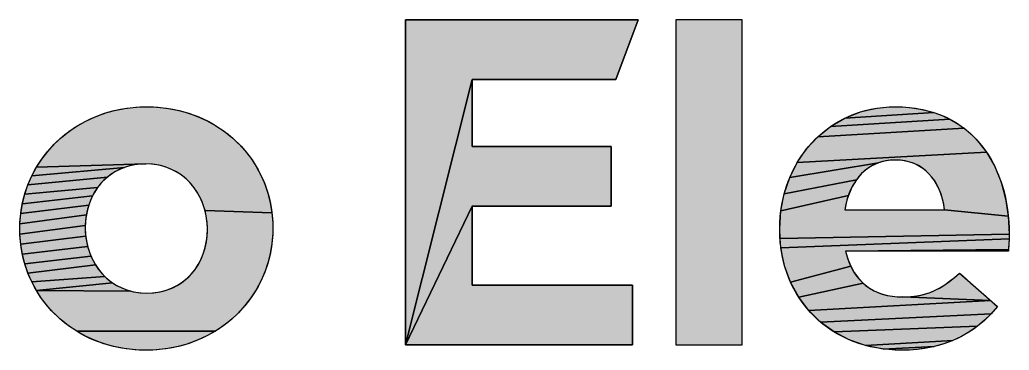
# Model space of a CAD drawing. Extents: x 0 to 420, y 0 to 297.
# Drawn here: x 292.46 to 301.44, y 33.35 to 36.35 of the extents above; entities that cross this region are included whole.
import ezdxf

# ---------------------------------------------------------------- set-up
doc = ezdxf.new("R2010")
doc.units = 0
doc.header["$LTSCALE"] = 23.1
doc.layers.get('0').update_dxf_attribs({"linetype": 'CONTINUOUS'})

# ---------------------------------------------------------------- blocks, each defined once
blk = doc.blocks.new('15988_TYCO_ELEC_HORIZ_BL0', base_point=(298.5958, 35.9609))
at = {"linetype": 'CONTINUOUS'}
for points in [[(298.0714, 36.3492), (297.8691, 35.8066), (296.5651, 35.8066), (295.9588, 33.3979), (295.9588, 36.3492)], [(297.826, 35.1995), (297.826, 34.6567), (296.5651, 34.6567), (295.9588, 33.3979), (296.5651, 35.8066), (296.5651, 35.1995)], [(293.5106, 35.5551), (293.611, 35.559), (293.7108, 35.5552), (293.8076, 35.544), (293.9013, 35.5257), (293.9915, 35.5006), (294.078, 35.469), (294.1605, 35.4311), (294.2387, 35.3873), (294.3125, 35.3378), (294.3816, 35.283), (294.4456, 35.2232), (294.5045, 35.1585), (294.5577, 35.0894), (294.6053, 35.0161), (294.6468, 34.9389), (294.682, 34.8581), (294.7107, 34.774), (294.7326, 34.6868), (294.7475, 34.597), (294.1406, 34.6163), (294.1271, 34.661), (294.1105, 34.7041), (294.0908, 34.7454), (294.0683, 34.7847), (294.0428, 34.8219), (294.0147, 34.8568), (293.9838, 34.8893), (293.9505, 34.919), (293.9146, 34.9459), (293.8765, 34.9698), (293.836, 34.9905), (293.7934, 35.0078), (293.7487, 35.0216), (293.702, 35.0317), (293.6534, 35.0379), (293.6031, 35.04), (292.6101, 35.0102), (292.6579, 35.084), (292.7116, 35.1537), (292.7708, 35.219), (292.8354, 35.2795), (292.9049, 35.3349), (292.9792, 35.3849), (293.058, 35.4293), (293.1411, 35.4676), (293.2281, 35.4997), (293.3189, 35.5252), (293.4131, 35.5438)], [(300.8315, 35.4794), (300.9025, 35.4461), (299.8184, 35.3796), (299.9478, 35.4554), (300.756, 35.5073)], [(300.407, 35.5589), (300.5013, 35.5555), (300.5909, 35.5456), (300.6757, 35.5294), (300.756, 35.5073), (299.9478, 35.4554), (300.0898, 35.5117), (300.1651, 35.532), (300.2432, 35.5468), (300.3239, 35.5558)], [(300.969, 35.4076), (301.0309, 35.3643), (299.7027, 35.286), (299.8184, 35.3796), (300.9025, 35.4461)], [(301.0883, 35.3163), (301.1412, 35.2641), (301.2339, 35.1478), (299.5166, 35.0526), (299.6017, 35.1764), (299.7027, 35.286), (301.0309, 35.3643)], [(300.2895, 35.0609), (300.2538, 35.0498), (299.4485, 34.9162), (299.5166, 35.0526), (301.2339, 35.1478), (301.3091, 35.0176), (301.3671, 34.8757), (301.4083, 34.7243), (301.4327, 34.5657), (300.8546, 34.6239), (300.8475, 34.6679), (300.8382, 34.7103), (300.8267, 34.7509), (300.8129, 34.7895), (300.797, 34.8261), (300.779, 34.8607), (300.7589, 34.893), (300.7367, 34.923), (300.7124, 34.9506), (300.6862, 34.9758), (300.6579, 34.9983), (300.6277, 35.0182), (300.5956, 35.0352), (300.5615, 35.0494), (300.5256, 35.0606), (300.4879, 35.0687), (300.4483, 35.0737), (300.407, 35.0753), (300.3662, 35.0737), (300.327, 35.0688)], [(293.4541, 35.0219), (293.409, 35.0083), (292.5682, 34.9325), (292.6101, 35.0102), (293.6031, 35.04), (293.5512, 35.0379), (293.5015, 35.0318)], [(300.0763, 34.9246), (300.0532, 34.8947), (299.3985, 34.7691), (299.4485, 34.9162), (300.2538, 35.0498), (300.2197, 35.0359), (300.1874, 35.019), (300.1569, 34.9994), (300.1281, 34.977), (300.1013, 34.9521)], [(293.2886, 34.9473), (293.2535, 34.9207), (292.5327, 34.8512), (292.5682, 34.9325), (293.409, 35.0083), (293.3664, 34.9912), (293.3262, 34.9708)], [(293.1913, 34.8594), (293.1642, 34.825), (292.5038, 34.7667), (292.5327, 34.8512), (293.2535, 34.9207), (293.221, 34.8914)], [(299.9956, 34.7911), (299.9804, 34.7522), (299.3677, 34.613), (299.3985, 34.7691), (300.0532, 34.8947), (300.032, 34.8624), (300.0128, 34.8278)], [(293.14, 34.7883), (293.1185, 34.7495), (292.4818, 34.6792), (292.5038, 34.7667), (293.1642, 34.825)], [(293.1, 34.7087), (293.0845, 34.6662), (292.4668, 34.5892), (292.4818, 34.6792), (293.1185, 34.7495)], [(300.8546, 34.6239), (301.4327, 34.5657), (301.4408, 34.4022), (299.36, 34.3618), (299.3571, 34.4496), (299.3677, 34.613), (299.9804, 34.7522), (299.9673, 34.7113), (299.9562, 34.6685), (299.9473, 34.6239), (299.9493, 34.6239), (299.9554, 34.6239), (299.9651, 34.6239), (299.9784, 34.6239), (299.9949, 34.6239), (300.0145, 34.6239), (300.0368, 34.6239), (300.0618, 34.6239), (300.089, 34.6239), (300.1184, 34.6239), (300.1825, 34.6239), (300.2522, 34.6239), (300.3256, 34.6239), (300.4762, 34.6239), (300.5497, 34.6239), (300.6194, 34.6239), (300.6835, 34.6239), (300.7128, 34.6239), (300.7401, 34.6239), (300.765, 34.6239), (300.7874, 34.6239), (300.8069, 34.6239), (300.8235, 34.6239), (300.8367, 34.6239), (300.8465, 34.6239), (300.8525, 34.6239)], [(293.0719, 34.6221), (293.0624, 34.5766), (292.4592, 34.4968), (292.4668, 34.5892), (293.0845, 34.6662)], [(294.1508, 34.5702), (294.1406, 34.6163), (294.7475, 34.597), (294.755, 34.5047), (294.755, 34.4107), (294.7474, 34.3182), (294.7324, 34.2281), (294.7104, 34.1407), (294.6814, 34.0561), (294.6459, 33.9749), (294.6041, 33.8971), (294.5562, 33.8233), (294.5025, 33.7536), (294.4433, 33.6883), (294.3788, 33.6278), (294.3092, 33.5724), (294.2349, 33.5224), (292.9753, 33.5201), (292.9015, 33.5696), (292.8325, 33.6244), (292.7685, 33.6843), (292.7097, 33.7489), (292.6564, 33.818), (292.6089, 33.8913), (293.4654, 33.8856), (293.5121, 33.8756), (293.5606, 33.8694), (293.611, 33.8673), (293.6629, 33.8694), (293.7126, 33.8754), (293.76, 33.8854), (293.805, 33.8989), (293.8476, 33.916), (293.8878, 33.9364), (293.9254, 33.96), (293.9605, 33.9865), (293.993, 34.0159), (294.0228, 34.0479), (294.0498, 34.0823), (294.0741, 34.119), (294.0955, 34.1578), (294.114, 34.1986), (294.1296, 34.2411), (294.1422, 34.2853), (294.1517, 34.3308), (294.1581, 34.3776), (294.1613, 34.4255), (294.1613, 34.4744), (294.1577, 34.5228)], [(298.02, 33.9405), (298.02, 33.3979), (295.9588, 33.3979), (296.5651, 34.6567), (296.5651, 33.9405)], [(293.056, 34.5298), (293.0528, 34.4819), (292.4592, 34.4028), (292.4592, 34.4968), (293.0624, 34.5766)], [(293.0528, 34.4331), (293.0563, 34.3846), (292.4667, 34.3105), (292.4592, 34.4028), (293.0528, 34.4819)], [(293.0633, 34.3373), (293.0735, 34.2911), (292.4816, 34.2206), (292.4667, 34.3105), (293.0563, 34.3846)], [(301.4405, 34.3729), (301.44, 34.3589), (299.3686, 34.2766), (299.36, 34.3618), (301.4408, 34.4022), (301.4407, 34.3873)], [(301.4351, 34.2768), (301.4341, 34.2624), (299.9554, 34.2475), (299.9756, 34.1762), (300.0018, 34.1114), (299.4561, 33.9656), (299.402, 34.1149), (299.3827, 34.1943), (299.3686, 34.2766), (301.44, 34.3589), (301.4394, 34.3452), (301.4387, 34.3316), (301.4379, 34.3181), (301.4371, 34.3045), (301.4361, 34.2908)], [(293.087, 34.2464), (293.1036, 34.2033), (292.5035, 34.1335), (292.4816, 34.2206), (293.0735, 34.2911)], [(299.9554, 34.2475), (301.4341, 34.2624), (301.4331, 34.2475), (301.4242, 34.2475), (301.3986, 34.2475), (301.3581, 34.2475), (301.3043, 34.2475), (301.2388, 34.2475), (301.1633, 34.2475), (301.0795, 34.2475), (300.989, 34.2475), (300.7947, 34.2475), (300.5937, 34.2475), (300.3994, 34.2475), (300.309, 34.2475), (300.2251, 34.2475), (300.1496, 34.2475), (300.0841, 34.2475), (300.0303, 34.2475), (299.9898, 34.2475), (299.9642, 34.2475)], [(293.1232, 34.162), (293.1458, 34.1226), (292.5321, 34.0493), (292.5035, 34.1335), (293.1036, 34.2033)], [(293.1994, 34.0505), (293.2302, 34.0181), (292.5674, 33.9685), (292.5321, 34.0493), (293.1458, 34.1226), (293.1712, 34.0854)], [(300.0712, 34.0017), (300.1141, 33.9569), (299.5294, 33.8298), (299.4561, 33.9656), (300.0018, 34.1114), (300.0337, 34.0533)], [(301.0193, 34.0229), (301.0522, 33.9937), (301.0929, 33.9577), (301.1382, 33.9176), (301.185, 33.8761), (301.2304, 33.836), (301.271, 33.7999), (300.4743, 33.8316), (300.528, 33.8331), (300.5794, 33.838), (300.6287, 33.8462), (300.6763, 33.858), (300.7224, 33.8734), (300.7676, 33.8926), (300.812, 33.9157), (300.856, 33.9428), (300.9, 33.974), (300.9443, 34.0095), (300.9893, 34.0495), (300.9973, 34.0423)], [(293.2636, 33.9883), (293.2994, 33.9614), (292.6089, 33.8913), (292.5674, 33.9685), (293.2302, 34.0181)], [(293.4207, 33.8994), (293.4654, 33.8856), (292.6089, 33.8913), (293.2994, 33.9614), (293.3376, 33.9375), (293.3781, 33.9168)], [(300.4743, 33.8316), (301.271, 33.7999), (299.6206, 33.7086), (299.5294, 33.8298), (300.1141, 33.9569), (300.1622, 33.9188), (300.2153, 33.8876), (300.2732, 33.8631), (300.3358, 33.8456), (300.4029, 33.8351)], [(301.334, 33.7442), (301.2778, 33.6797), (299.7283, 33.603), (299.6206, 33.7086), (301.271, 33.7999), (301.3039, 33.7708), (301.3259, 33.7513)], [(301.2172, 33.6201), (301.1522, 33.5657), (299.8511, 33.5142), (299.7283, 33.603), (301.2778, 33.6797)], [(294.2349, 33.5224), (294.1561, 33.4781), (294.073, 33.4397), (293.986, 33.4077), (293.8952, 33.3822), (293.801, 33.3636), (293.7035, 33.3523), (293.6031, 33.3484), (293.5033, 33.3522), (293.4064, 33.3634), (293.3128, 33.3817), (293.2226, 33.4068), (293.1361, 33.4385), (293.0536, 33.4763), (292.9753, 33.5201)], [(301.0827, 33.5168), (301.0086, 33.4736), (300.93, 33.4363), (300.1367, 33.3912), (299.9877, 33.4432), (299.8511, 33.5142), (301.1522, 33.5657)], [(300.8467, 33.4053), (300.7588, 33.3807), (300.2966, 33.3592), (300.1367, 33.3912), (300.93, 33.4363)], [(300.6661, 33.3628), (300.5686, 33.3519), (300.4662, 33.3483), (300.2966, 33.3592), (300.7588, 33.3807)]]:
    blk.add_hatch(color=2, dxfattribs=at).paths.add_polyline_path(points)
at = {"color": 2, "linetype": 'CONTINUOUS'}
for p, q in [((295.9588, 36.3492), (295.9588, 33.3979)), ((298.0714, 36.3492), (295.9588, 36.3492)), ((297.8691, 35.8066), (298.0714, 36.3492)), ((299.0171, 36.3473), (298.415, 36.3473)), ((298.415, 36.3473), (298.415, 33.3959)), ((299.0171, 33.3959), (299.0171, 36.3473)), ((296.5651, 35.1995), (296.5651, 35.8066)), ((296.5651, 35.8066), (297.8691, 35.8066)), ((297.826, 35.1995), (296.5651, 35.1995)), ((297.826, 34.6567), (297.826, 35.1995)), ((296.5651, 33.9405), (296.5651, 34.6567)), ((296.5651, 34.6567), (297.826, 34.6567)), ((298.02, 33.9405), (296.5651, 33.9405)), ((298.02, 33.3979), (298.02, 33.9405)), ((295.9588, 33.3979), (298.02, 33.3979)), ((298.415, 33.3959), (299.0171, 33.3959))]:
    blk.add_line(p, q, dxfattribs=at)
for points in [[(298.0714, 36.3492), (297.8691, 35.8066), (296.5651, 35.8066), (295.9588, 33.3979), (295.9588, 36.3492), (298.0714, 36.3492)], [(297.826, 35.1995), (297.826, 34.6567), (296.5651, 34.6567), (295.9588, 33.3979), (296.5651, 35.8066), (296.5651, 35.1995), (297.826, 35.1995)], [(293.5106, 35.5551), (293.611, 35.559), (293.7108, 35.5552), (293.8076, 35.544), (293.9013, 35.5257), (293.9915, 35.5006), (294.078, 35.469), (294.1605, 35.4311), (294.2387, 35.3873), (294.3125, 35.3378), (294.3816, 35.283), (294.4456, 35.2232), (294.5045, 35.1585), (294.5577, 35.0894), (294.6053, 35.0161), (294.6468, 34.9389), (294.682, 34.8581), (294.7107, 34.774), (294.7326, 34.6868), (294.7475, 34.597), (294.1406, 34.6163), (294.1271, 34.661), (294.1105, 34.7041), (294.0908, 34.7454), (294.0683, 34.7847), (294.0428, 34.8219), (294.0147, 34.8568), (293.9838, 34.8893), (293.9505, 34.919), (293.9146, 34.9459), (293.8765, 34.9698), (293.836, 34.9905), (293.7934, 35.0078), (293.7487, 35.0216), (293.702, 35.0317), (293.6534, 35.0379), (293.6031, 35.04), (292.6101, 35.0102), (292.6579, 35.084), (292.7116, 35.1537), (292.7708, 35.219), (292.8354, 35.2795), (292.9049, 35.3349), (292.9792, 35.3849), (293.058, 35.4293), (293.1411, 35.4676), (293.2281, 35.4997), (293.3189, 35.5252), (293.4131, 35.5438), (293.5106, 35.5551)], [(300.8315, 35.4794), (300.9025, 35.4461), (299.8184, 35.3796), (299.9478, 35.4554), (300.756, 35.5073), (300.8315, 35.4794)], [(300.407, 35.5589), (300.5013, 35.5555), (300.5909, 35.5456), (300.6757, 35.5294), (300.756, 35.5073), (299.9478, 35.4554), (300.0898, 35.5117), (300.1651, 35.532), (300.2432, 35.5468), (300.3239, 35.5558), (300.407, 35.5589)], [(300.969, 35.4076), (301.0309, 35.3643), (299.7027, 35.286), (299.8184, 35.3796), (300.9025, 35.4461), (300.969, 35.4076)], [(301.0883, 35.3163), (301.1412, 35.2641), (301.2339, 35.1478), (299.5166, 35.0526), (299.6017, 35.1764), (299.7027, 35.286), (301.0309, 35.3643), (301.0883, 35.3163)], [(300.2895, 35.0609), (300.2538, 35.0498), (299.4485, 34.9162), (299.5166, 35.0526), (301.2339, 35.1478), (301.3091, 35.0176), (301.3671, 34.8757), (301.4083, 34.7243), (301.4327, 34.5657), (300.8546, 34.6239), (300.8475, 34.6679), (300.8382, 34.7103), (300.8267, 34.7509), (300.8129, 34.7895), (300.797, 34.8261), (300.779, 34.8607), (300.7589, 34.893), (300.7367, 34.923), (300.7124, 34.9506), (300.6862, 34.9758), (300.6579, 34.9983), (300.6277, 35.0182), (300.5956, 35.0352), (300.5615, 35.0494), (300.5256, 35.0606), (300.4879, 35.0687), (300.4483, 35.0737), (300.407, 35.0753), (300.3662, 35.0737), (300.327, 35.0688), (300.2895, 35.0609)], [(293.4541, 35.0219), (293.409, 35.0083), (292.5682, 34.9325), (292.6101, 35.0102), (293.6031, 35.04), (293.5512, 35.0379), (293.5015, 35.0318), (293.4541, 35.0219)], [(300.0763, 34.9246), (300.0532, 34.8947), (299.3985, 34.7691), (299.4485, 34.9162), (300.2538, 35.0498), (300.2197, 35.0359), (300.1874, 35.019), (300.1569, 34.9994), (300.1281, 34.977), (300.1013, 34.9521), (300.0763, 34.9246)], [(293.2886, 34.9473), (293.2535, 34.9207), (292.5327, 34.8512), (292.5682, 34.9325), (293.409, 35.0083), (293.3664, 34.9912), (293.3262, 34.9708), (293.2886, 34.9473)], [(293.1913, 34.8594), (293.1642, 34.825), (292.5038, 34.7667), (292.5327, 34.8512), (293.2535, 34.9207), (293.221, 34.8914), (293.1913, 34.8594)], [(299.9956, 34.7911), (299.9804, 34.7522), (299.3677, 34.613), (299.3985, 34.7691), (300.0532, 34.8947), (300.032, 34.8624), (300.0128, 34.8278), (299.9956, 34.7911)], [(293.14, 34.7883), (293.1185, 34.7495), (292.4818, 34.6792), (292.5038, 34.7667), (293.1642, 34.825), (293.14, 34.7883)], [(293.1, 34.7087), (293.0845, 34.6662), (292.4668, 34.5892), (292.4818, 34.6792), (293.1185, 34.7495), (293.1, 34.7087)], [(300.8546, 34.6239), (301.4327, 34.5657), (301.4408, 34.4022), (299.36, 34.3618), (299.3571, 34.4496), (299.3677, 34.613), (299.9804, 34.7522), (299.9673, 34.7113), (299.9562, 34.6685), (299.9473, 34.6239), (299.9493, 34.6239), (299.9554, 34.6239), (299.9651, 34.6239), (299.9784, 34.6239), (299.9949, 34.6239), (300.0145, 34.6239), (300.0368, 34.6239), (300.0618, 34.6239), (300.089, 34.6239), (300.1184, 34.6239), (300.1825, 34.6239), (300.2522, 34.6239), (300.3256, 34.6239), (300.4762, 34.6239), (300.5497, 34.6239), (300.6194, 34.6239), (300.6835, 34.6239), (300.7128, 34.6239), (300.7401, 34.6239), (300.765, 34.6239), (300.7874, 34.6239), (300.8069, 34.6239), (300.8235, 34.6239), (300.8367, 34.6239), (300.8465, 34.6239), (300.8525, 34.6239), (300.8546, 34.6239)], [(293.0719, 34.6221), (293.0624, 34.5766), (292.4592, 34.4968), (292.4668, 34.5892), (293.0845, 34.6662), (293.0719, 34.6221)], [(294.1508, 34.5702), (294.1406, 34.6163), (294.7475, 34.597), (294.755, 34.5047), (294.755, 34.4107), (294.7474, 34.3182), (294.7324, 34.2281), (294.7104, 34.1407), (294.6814, 34.0561), (294.6459, 33.9749), (294.6041, 33.8971), (294.5562, 33.8233), (294.5025, 33.7536), (294.4433, 33.6883), (294.3788, 33.6278), (294.3092, 33.5724), (294.2349, 33.5224), (292.9753, 33.5201), (292.9015, 33.5696), (292.8325, 33.6244), (292.7685, 33.6843), (292.7097, 33.7489), (292.6564, 33.818), (292.6089, 33.8913), (293.4654, 33.8856), (293.5121, 33.8756), (293.5606, 33.8694), (293.611, 33.8673), (293.6629, 33.8694), (293.7126, 33.8754), (293.76, 33.8854), (293.805, 33.8989), (293.8476, 33.916), (293.8878, 33.9364), (293.9254, 33.96), (293.9605, 33.9865), (293.993, 34.0159), (294.0228, 34.0479), (294.0498, 34.0823), (294.0741, 34.119), (294.0955, 34.1578), (294.114, 34.1986), (294.1296, 34.2411), (294.1422, 34.2853), (294.1517, 34.3308), (294.1581, 34.3776), (294.1613, 34.4255), (294.1613, 34.4744), (294.1577, 34.5228), (294.1508, 34.5702)], [(298.02, 33.9405), (298.02, 33.3979), (295.9588, 33.3979), (296.5651, 34.6567), (296.5651, 33.9405), (298.02, 33.9405)], [(293.056, 34.5298), (293.0528, 34.4819), (292.4592, 34.4028), (292.4592, 34.4968), (293.0624, 34.5766), (293.056, 34.5298)], [(293.0528, 34.4331), (293.0563, 34.3846), (292.4667, 34.3105), (292.4592, 34.4028), (293.0528, 34.4819), (293.0528, 34.4331)], [(293.0633, 34.3373), (293.0735, 34.2911), (292.4816, 34.2206), (292.4667, 34.3105), (293.0563, 34.3846), (293.0633, 34.3373)], [(301.4405, 34.3729), (301.44, 34.3589), (299.3686, 34.2766), (299.36, 34.3618), (301.4408, 34.4022), (301.4407, 34.3873), (301.4405, 34.3729)], [(301.4351, 34.2768), (301.4341, 34.2624), (299.9554, 34.2475), (299.9756, 34.1762), (300.0018, 34.1114), (299.4561, 33.9656), (299.402, 34.1149), (299.3827, 34.1943), (299.3686, 34.2766), (301.44, 34.3589), (301.4394, 34.3452), (301.4387, 34.3316), (301.4379, 34.3181), (301.4371, 34.3045), (301.4361, 34.2908), (301.4351, 34.2768)], [(293.087, 34.2464), (293.1036, 34.2033), (292.5035, 34.1335), (292.4816, 34.2206), (293.0735, 34.2911), (293.087, 34.2464)], [(299.9554, 34.2475), (301.4341, 34.2624), (301.4331, 34.2475), (301.4242, 34.2475), (301.3986, 34.2475), (301.3581, 34.2475), (301.3043, 34.2475), (301.2388, 34.2475), (301.1633, 34.2475), (301.0795, 34.2475), (300.989, 34.2475), (300.7947, 34.2475), (300.5937, 34.2475), (300.3994, 34.2475), (300.309, 34.2475), (300.2251, 34.2475), (300.1496, 34.2475), (300.0841, 34.2475), (300.0303, 34.2475), (299.9898, 34.2475), (299.9642, 34.2475), (299.9554, 34.2475)], [(293.1232, 34.162), (293.1458, 34.1226), (292.5321, 34.0493), (292.5035, 34.1335), (293.1036, 34.2033), (293.1232, 34.162)], [(293.1994, 34.0505), (293.2302, 34.0181), (292.5674, 33.9685), (292.5321, 34.0493), (293.1458, 34.1226), (293.1712, 34.0854), (293.1994, 34.0505)], [(300.0712, 34.0017), (300.1141, 33.9569), (299.5294, 33.8298), (299.4561, 33.9656), (300.0018, 34.1114), (300.0337, 34.0533), (300.0712, 34.0017)], [(301.0193, 34.0229), (301.0522, 33.9937), (301.0929, 33.9577), (301.1382, 33.9176), (301.185, 33.8761), (301.2304, 33.836), (301.271, 33.7999), (300.4743, 33.8316), (300.528, 33.8331), (300.5794, 33.838), (300.6287, 33.8462), (300.6763, 33.858), (300.7224, 33.8734), (300.7676, 33.8926), (300.812, 33.9157), (300.856, 33.9428), (300.9, 33.974), (300.9443, 34.0095), (300.9893, 34.0495), (300.9973, 34.0423), (301.0193, 34.0229)], [(293.2636, 33.9883), (293.2994, 33.9614), (292.6089, 33.8913), (292.5674, 33.9685), (293.2302, 34.0181), (293.2636, 33.9883)], [(293.4207, 33.8994), (293.4654, 33.8856), (292.6089, 33.8913), (293.2994, 33.9614), (293.3376, 33.9375), (293.3781, 33.9168), (293.4207, 33.8994)], [(300.4743, 33.8316), (301.271, 33.7999), (299.6206, 33.7086), (299.5294, 33.8298), (300.1141, 33.9569), (300.1622, 33.9188), (300.2153, 33.8876), (300.2732, 33.8631), (300.3358, 33.8456), (300.4029, 33.8351), (300.4743, 33.8316)], [(301.334, 33.7442), (301.2778, 33.6797), (299.7283, 33.603), (299.6206, 33.7086), (301.271, 33.7999), (301.3039, 33.7708), (301.3259, 33.7513), (301.334, 33.7442)], [(301.2172, 33.6201), (301.1522, 33.5657), (299.8511, 33.5142), (299.7283, 33.603), (301.2778, 33.6797), (301.2172, 33.6201)], [(294.2349, 33.5224), (294.1561, 33.4781), (294.073, 33.4397), (293.986, 33.4077), (293.8952, 33.3822), (293.801, 33.3636), (293.7035, 33.3523), (293.6031, 33.3484), (293.5033, 33.3522), (293.4064, 33.3634), (293.3128, 33.3817), (293.2226, 33.4068), (293.1361, 33.4385), (293.0536, 33.4763), (292.9753, 33.5201), (294.2349, 33.5224)], [(301.0827, 33.5168), (301.0086, 33.4736), (300.93, 33.4363), (300.1367, 33.3912), (299.9877, 33.4432), (299.8511, 33.5142), (301.1522, 33.5657), (301.0827, 33.5168)], [(300.8467, 33.4053), (300.7588, 33.3807), (300.2966, 33.3592), (300.1367, 33.3912), (300.93, 33.4363), (300.8467, 33.4053)], [(300.6661, 33.3628), (300.5686, 33.3519), (300.4662, 33.3483), (300.2966, 33.3592), (300.7588, 33.3807), (300.6661, 33.3628)]]:
    blk.add_lwpolyline(points, dxfattribs=at)
for points, knots in [([(293.611, 35.559), (292.9493, 35.559), (292.4582, 35.0636), (292.4582, 34.4498), (292.4582, 33.8357), (292.9453, 33.3484), (293.6031, 33.3484), (294.2647, 33.3484), (294.756, 33.8435), (294.756, 34.4577), (294.756, 35.0717), (294.2687, 35.559), (293.611, 35.559)], [0, 0, 0, 0, 1, 1, 1, 2, 2, 2, 3, 3, 3, 4, 4, 4, 4]), ([(300.407, 35.5589), (299.7889, 35.5589), (299.3571, 35.0598), (299.3571, 34.4496), (299.3571, 33.7958), (299.8284, 33.3483), (300.4662, 33.3483), (300.8504, 33.3483), (301.1359, 33.4988), (301.334, 33.7442), (301.334, 33.7442), (300.9893, 34.0495), (300.9893, 34.0495), (300.8229, 33.8948), (300.6763, 33.8316), (300.4743, 33.8316), (300.2048, 33.8316), (300.0186, 33.9742), (299.9554, 34.2475), (299.9554, 34.2475), (301.4331, 34.2475), (301.4331, 34.2475), (301.4368, 34.3031), (301.4408, 34.3465), (301.4408, 34.4022), (301.4408, 35.0083), (301.1159, 35.5589), (300.407, 35.5589)], [0, 0, 0, 0, 1, 1, 1, 2, 2, 2, 3, 3, 3, 4, 4, 4, 5, 5, 5, 6, 6, 6, 7, 7, 7, 8, 8, 8, 9, 9, 9, 9]), ([(293.611, 33.8673), (293.2781, 33.8673), (293.0524, 34.1368), (293.0524, 34.4577), (293.0524, 34.7746), (293.2583, 35.04), (293.6031, 35.04), (293.9359, 35.04), (294.1617, 34.7706), (294.1617, 34.4498), (294.1617, 34.1327), (293.9556, 33.8673), (293.611, 33.8673)], [0, 0, 0, 0, 1, 1, 1, 2, 2, 2, 3, 3, 3, 4, 4, 4, 4]), ([(299.9473, 34.6239), (299.9946, 34.8972), (300.1574, 35.0753), (300.407, 35.0753), (300.6603, 35.0753), (300.819, 34.8933), (300.8546, 34.6239), (300.8546, 34.6239), (299.9473, 34.6239), (299.9473, 34.6239)], [0, 0, 0, 0, 1, 1, 1, 2, 2, 2, 3, 3, 3, 3])]:
    blk.add_open_spline(points, degree=3, knots=knots, dxfattribs=at)
blk.add_solid([(298.415, 33.3959), (298.415, 36.3473), (299.0171, 33.3959), (299.0171, 36.3473)], dxfattribs=at)

msp = doc.modelspace()

# ---------------------------------------------------------------- block references
at = {"color": 2, "linetype": 'CONTINUOUS'}
msp.add_blockref('15988_TYCO_ELEC_HORIZ_BL0', (298.5958, 35.9609), dxfattribs=at)

doc.saveas('drawing.dxf')
